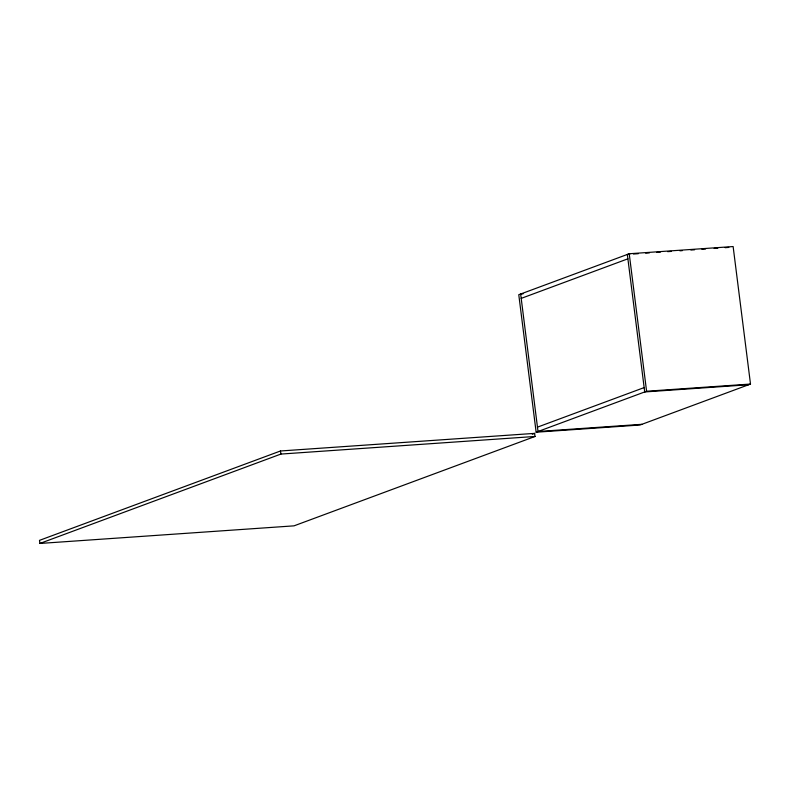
<?xml version="1.0" encoding="UTF-8"?>
<svg xmlns="http://www.w3.org/2000/svg" width="790" height="790" viewBox="0 0 790 790"><rect width="100%" height="100%" fill="white"/><g stroke="black" fill="none" stroke-linecap="round" stroke-linejoin="round"><path stroke-width="1.19" d="M629.225 253.748L518.773 294.709L536.143 432.209L640.038 425.01L750.5 384.049L733.13 246.549L629.225 253.748L646.595 391.248L536.143 432.209M521.202 298.383L627.892 258.814M280.499 450.981L39.5 540.36L39.895 543.451L294.028 525.844L535.028 436.465L534.633 433.374L280.499 450.981L280.885 454.072L39.895 543.451M537.467 427.143L644.166 387.584M532.322 434.233L534.633 433.374M629.788 254.281L627.339 254.449L644.709 391.949L748.614 384.75M633.452 254.025L638.35 253.689M645.677 253.175L649.35 252.919M656.678 252.415L660.351 252.158M667.678 251.655L671.352 251.398M679.904 250.805L682.353 250.637M690.904 250.045L694.578 249.788M701.905 249.285L705.579 249.028M714.13 248.435L717.804 248.179M725.131 247.675L728.805 247.418M523.099 293.841L520.649 294.008L538.02 431.508L641.924 424.309M646.595 391.248L750.5 384.049M280.885 454.072L535.028 436.465"/></g></svg>
